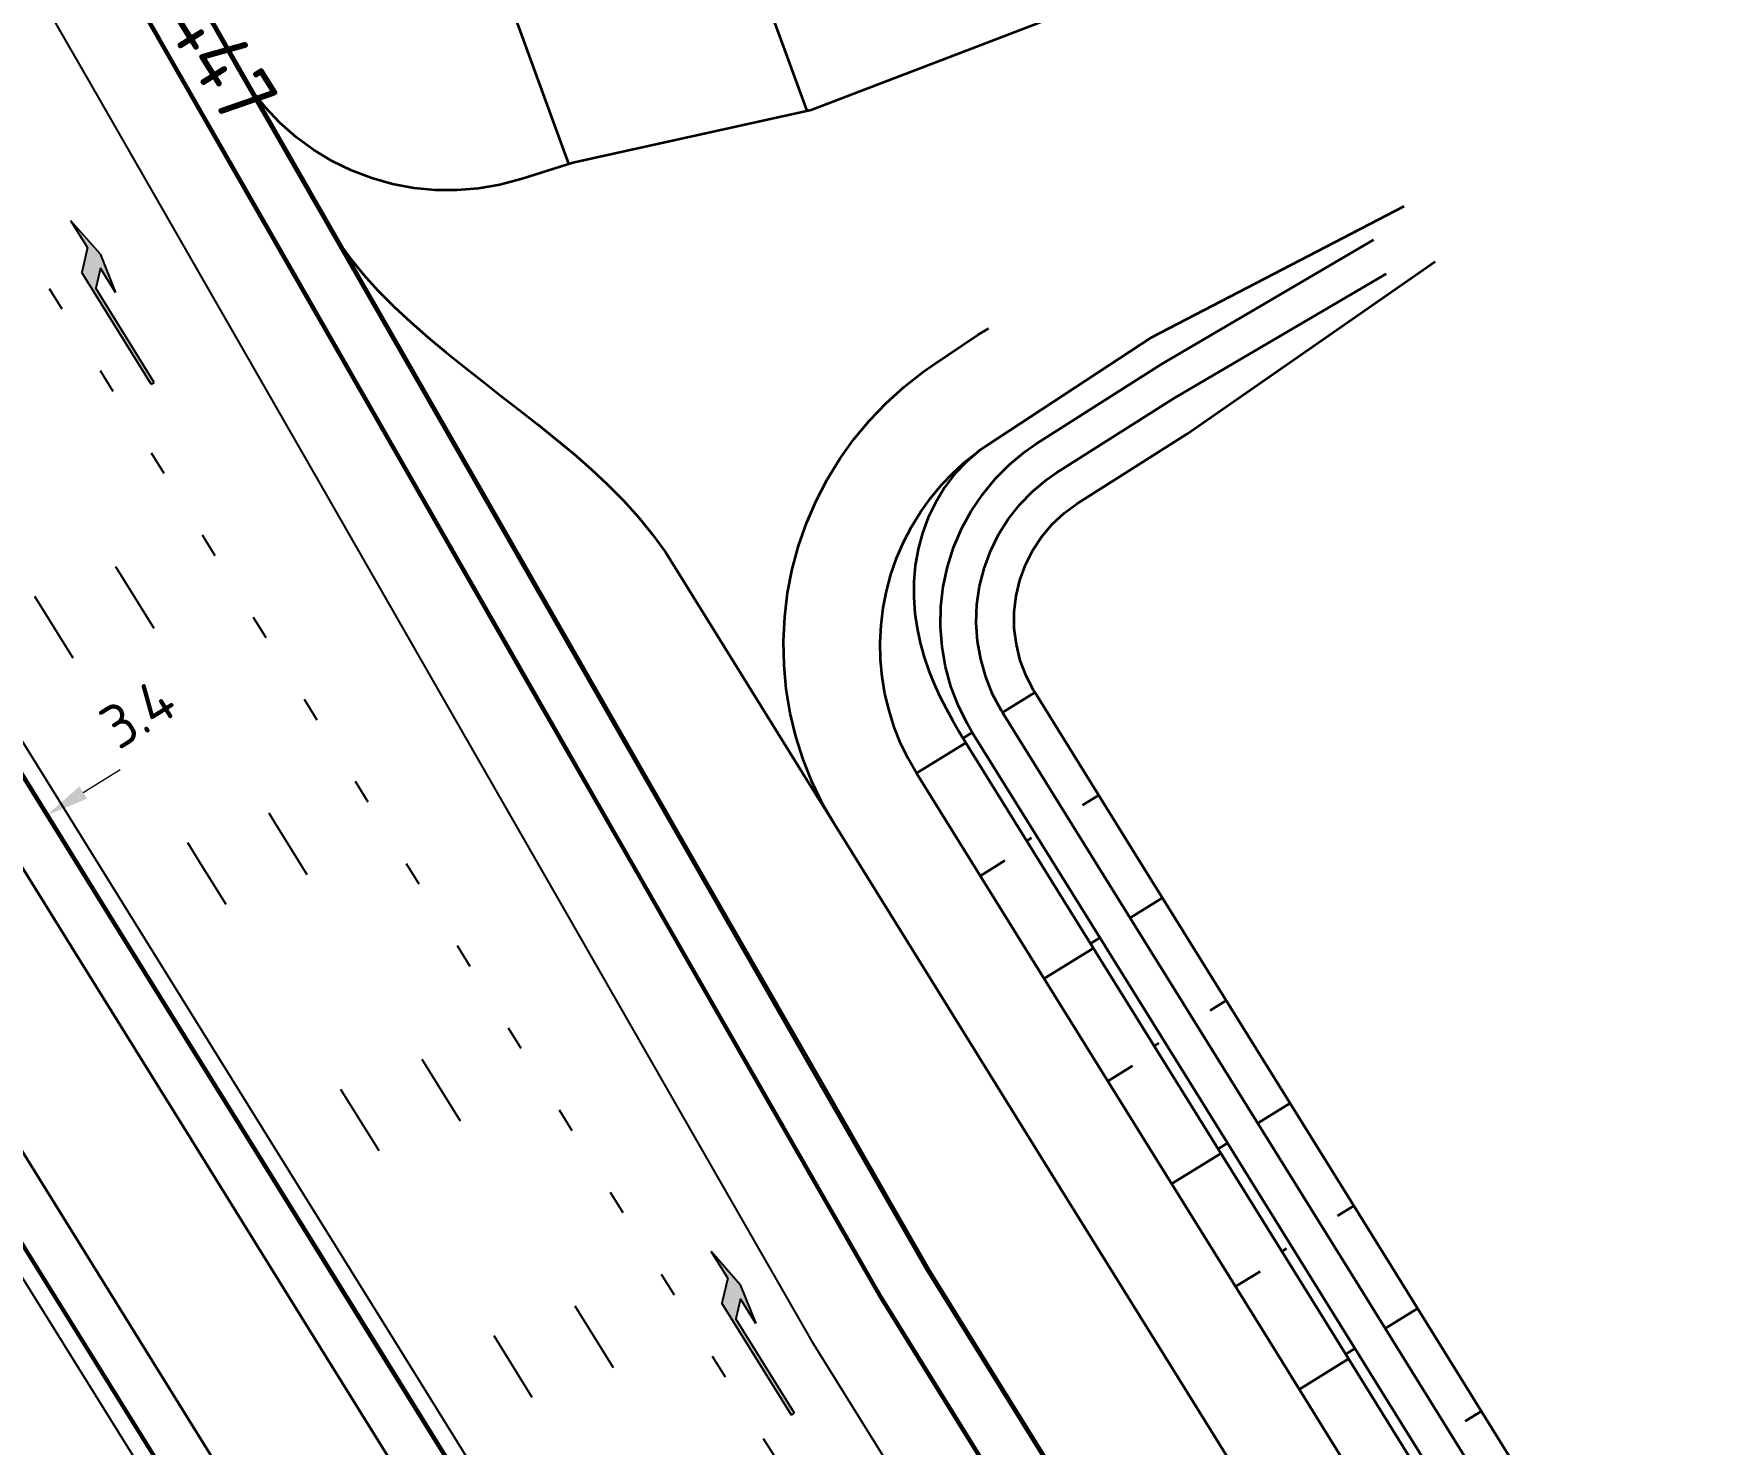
# Model space of a CAD drawing. Header units: metres. Extents: x 134219 to 139080, y 438661 to 444352.
# Drawn here: x 136140.1 to 136209.4, y 442021.1 to 442079.5 of the extents above; entities that cross this region are included whole.
import ezdxf

# ---------------------------------------------------------------- set-up
doc = ezdxf.new("R2010")
doc.units = ezdxf.units.M
doc.linetypes.add('13strp', pattern=[4, 1, -3])
doc.linetypes.add('39strp', pattern=[12, 3, -9])
doc.layers.get('DEFPOINTS').update_dxf_attribs({"color": 193})
for name, color, linetype, lineweight in [('N-WE-KL-ET_LS_OV_ARMATUUR-S', 7, 'Continuous', 25), ('N-WE-KL-ET_LS_OV_ARMATUUR-T18', 1, 'Continuous', 25), ('N-WE-KL-ET_LS_OV_KABEL-M', 7, 'Continuous', 18), ('Utd-geleiderail-nw', 8, 'glm a2ee v014$0$f2m40080', 35), ('Utd-ondergr-nw', 8, '13strp', 35)]:
    doc.layers.add(name, color=color, linetype=linetype, lineweight=lineweight)
doc.layers.add('N-WE-KL-ET_LS_OV_ARMATUUR-T25', color=2, linetype='Continuous')
doc.layers.add('Utd-weg-nw', color=8, linetype='Continuous')
doc.styles.add('ISO18', font='NLCS-ISO.ttf')
doc.styles.add('ISO25', font='NLCS-ISO.ttf')
doc.styles.add('NLCS-ISO', font='NLCS-ISO.ttf')
doc.styles.add('NLCS_18', font='NLCS-ISO.ttf', dxfattribs={"height": 1.8})
doc.linetypes.add('glm a2ee v014$0$f2m40080', pattern='A,2,-1,[160,RTW.shx,S=0.5,R=0,X=0,Y=0],-1', length=4)
doc.dimstyles.new('NLCS_t18_pijl_Dimension_l3_h1', dxfattribs={"dimtxt": 1.8, "dimasz": 1.8, "dimexe": 2, "dimexo": 2, "dimgap": 0.7, "dimtad": 1, "dimdec": 1, "dimzin": 0, "dimdsep": 46, "dimtxsty": 'NLCS_18', "dimcen": 2.5, "dimdle": 2, "dimclrd": 256, "dimclre": 256, "dimclrt": 256, "dimadec": 1, "dimazin": 0, "dimtfac": 1, "dimtdec": 1, "dimtofl": 0, "dimtmove": 1, "dimatfit": 0, "dimfxl": 0, "dimtolj": 1, "dimtzin": 0, "dimlwd": 18, "dimlwe": 18, "dimarcsym": 0})

# ---------------------------------------------------------------- blocks, each defined once
blk = doc.blocks.new('SKL-ET_OV_ARMATUUR_SPECIAAL_1x70W-SO (1)')
blk.add_hatch(color=256).paths.add_polyline_path([(-2.5, -2), (2.5, -2), (0, 0)])
for p, q in [((-2.5, 0), (-2.5, -2)), ((2.5, 0), (-2.5, 0)), ((-2.5, -2), (0, 0)), ((0, 0), (2.5, -2)), ((2.5, -2), (2.5, 0)), ((-2.5, -2), (2.5, -2))]:
    blk.add_line(p, q)
at = {"layer": 'N-WE-KL-ET_LS_OV_ARMATUUR-T18', "style": 'NLCS-ISO', "flags": 1}
for tag, p in [('TYPE_ARMATUUR', (0, -8.681)), ('VERMOGEN_LAMP', (0, -12.465)), ('SPIEGELSTAND', (0, -16.25)), ('POSITIE_ARMATUUR', (0, -20.034)), ('KABELAANSLUITNG', (0, -23.819)), ('VOEDINGSPUNT', (0, -31.388))]:
    blk.add_attdef(tag, p, '', height=1.8, dxfattribs=at)
at = {"layer": 'N-WE-KL-ET_LS_OV_ARMATUUR-T18', "style": 'NLCS-ISO'}
for tag, p in [('FASE-AANSLUITING', (0, -27.603)), ('GROEPSNUMMER', (0, -35.172))]:
    blk.add_attdef(tag, p, '', height=1.8, dxfattribs=at)
at = {"layer": 'N-WE-KL-ET_LS_OV_ARMATUUR-T25', "style": 'NLCS-ISO'}
for tag, p, height in [('MASTNUMMER', (0, 6.36), 2.5), ('TYPE_SYMBOOL', (0, 2.575), 2.25)]:
    blk.add_attdef(tag, p, '', height=height, dxfattribs=at)
blk = doc.blocks.new('*D206')
at = {"layer": 'DEFPOINTS', "color": 0, "transparency": 16777216}
for p in [(136140.647, 442047.1), (136137.738, 442045.294), (136137.738, 442045.294)]:
    blk.add_point(p, dxfattribs=at)
at = {"layer": 'N-WE-KL-ET_LS_OV_KABEL-M', "lineweight": 18, "transparency": 16777216}
for p, q in [((136140.647, 442047.1), (136139.592, 442048.8)), ((136137.738, 442045.294), (136136.683, 442046.993))]:
    blk.add_line(p, q, dxfattribs=at)
at = {"layer": 'N-WE-KL-ET_LS_OV_KABEL-M', "linetype": 'Continuous', "lineweight": 18, "transparency": 16777216}
for p, q in [((136142.176, 442048.05), (136143.705, 442048.999)), ((136136.208, 442044.345), (136134.679, 442043.395))]:
    blk.add_line(p, q, dxfattribs=at)
at = {"layer": 'N-WE-KL-ET_LS_OV_KABEL-M', "transparency": 16777216}
for points in [[(136142.018, 442048.305), (136142.334, 442047.795), (136140.647, 442047.1)], [(136136.05, 442044.599), (136136.367, 442044.09), (136137.738, 442045.294)]]:
    blk.add_solid(points, dxfattribs=at)
at = {"layer": 'N-WE-KL-ET_LS_OV_KABEL-M', "transparency": 16777216, "insert": (136144.433, 442051.335), "char_height": 1.8, "attachment_point": 5, "rotation": 31.83626, "style": 'NLCS_18'}
blk.add_mtext('\\A1;3.4', dxfattribs=at)
blk = doc.blocks.new('Dwm A2 aanvulling$0$pijlre_750')
blk.add_hatch(color=256).paths.add_polyline_path([(5.196, -0.375), (4, -0.375), (5.7, -0.675), (7.5, -0.375), (6.2, -0.375), (5.45, 0.375), (0, 0.375), (0, 0.225), (4.596, 0.225)])
for p, q in [((0, 0.375), (5.45, 0.375)), ((0, 0.375), (0, 0.225)), ((0, 0.225), (4.596, 0.225)), ((5.196, -0.375), (4.596, 0.225)), ((6.2, -0.375), (5.45, 0.375)), ((4, -0.375), (5.196, -0.375)), ((5.7, -0.675), (4, -0.375)), ((5.7, -0.675), (7.5, -0.375)), ((6.2, -0.375), (7.5, -0.375))]:
    blk.add_line(p, q)

msp = doc.modelspace()

# ---------------------------------------------------------------- linework, layer by layer
at = {"layer": 'Utd-geleiderail-nw', "linetype": 'Continuous', "flags": 128}
for points in [[(136182.399, 442019.867), (136177.144, 442028.329), (136172.187, 442036.975), (136167.209, 442045.655), (136162.231, 442054.335), (136157.254, 442063.015), (136152.276, 442071.695), (136147.299, 442080.376), (136145.835, 442082.927), (136141.632, 442090.258), (136137.343, 442097.736), (136132.366, 442106.416), (136127.369, 442115.131), (136122.073, 442123.66), (136116.798, 442132.156), (136111.523, 442140.651), (136106.248, 442149.147), (136100.446, 442158.492), (136096.105, 442166.376), (136091.282, 442175.136), (136088.87, 442179.516)], [(136052.618, 442177.26), (136071.536, 442142.901), (136073.12, 442140.349), (136078.395, 442131.853), (136083.67, 442123.358), (136088.945, 442114.862), (136094.22, 442106.366), (136099.495, 442097.871), (136104.77, 442089.375), (136110.045, 442080.88), (136115.32, 442072.384), (136120.595, 442063.888), (136125.87, 442055.393), (136131.145, 442046.897), (136136.419, 442038.402), (136141.694, 442029.906), (136146.969, 442021.41), (136152.244, 442012.915)], [(136057.531, 442173.859), (136076.823, 442146.139), (136078.388, 442143.619), (136083.662, 442135.124), (136088.937, 442126.628), (136094.212, 442118.132), (136099.487, 442109.637), (136104.762, 442101.141), (136110.037, 442092.646), (136115.312, 442084.15), (136120.587, 442075.654), (136125.862, 442067.159), (136131.137, 442058.663), (136136.412, 442050.168), (136141.687, 442041.672), (136146.962, 442033.176), (136152.237, 442024.681), (136157.512, 442016.185)]]:
    msp.add_lwpolyline(points, dxfattribs=at)
at = {"layer": 'Utd-ondergr-nw', "linetype": 'Continuous', "flags": 128}
for points in [[(136160.322, 442073.459), (136162.421, 442074.118), (136172.273, 442076.295), (136181.615, 442079.866), (136190.839, 442083.76), (136200.06, 442087.659), (136207.975, 442091.175), (136209.218, 442091.732), (136218.374, 442095.811), (136221.145, 442097.035), (136227.555, 442099.821), (136234.355, 442102.786), (136236.741, 442103.818), (136245.932, 442107.802), (136255.111, 442111.818), (136264.29, 442115.835), (136273.467, 442119.856), (136282.633, 442123.908), (136287.298, 442125.957)], [(136172.107, 442076.258), (136167.186, 442089.71)], [(136162.26, 442074.067), (136157.795, 442086.275)], [(136145.589, 442083.183), (136147.186, 442080.399), (136148.571, 442077.984), (136152.163, 442071.719), (136157.141, 442063.039), (136162.119, 442054.358), (136167.096, 442045.678), (136172.074, 442036.998), (136177.051, 442028.318), (136182.326, 442019.822)], [(136143.447, 442082.399), (136145.274, 442079.212), (136150.252, 442070.532), (136155.23, 442061.852), (136160.207, 442053.171), (136165.185, 442044.491), (136170.162, 442035.811), (136175.14, 442027.131), (136180.415, 442018.635)], [(136143.513, 442082.424), (136145.334, 442079.249), (136150.311, 442070.569), (136155.289, 442061.889), (136160.267, 442053.208), (136165.244, 442044.528), (136170.222, 442035.848), (136175.199, 442027.168), (136180.474, 442018.672)], [(136160.327, 442073.445), (136160.264, 442073.425), (136159.4, 442073.193), (136158.519, 442073.04), (136157.628, 442072.966), (136156.734, 442072.971), (136155.844, 442073.057), (136154.965, 442073.222), (136154.105, 442073.464), (136153.269, 442073.783), (136152.466, 442074.175), (136151.7, 442074.637), (136150.979, 442075.165), (136150.308, 442075.756), (136149.692, 442076.405), (136149.137, 442077.106), (136148.647, 442077.853), (136148.571, 442077.984)], [(136123.372, 442075.056), (136127.604, 442068.24), (136132.878, 442059.745), (136138.153, 442051.249), (136143.428, 442042.753), (136148.703, 442034.258), (136153.978, 442025.762), (136159.253, 442017.267)], [(136123.305, 442075.031), (136127.544, 442068.203), (136132.819, 442059.708), (136138.094, 442051.212), (136143.369, 442042.717), (136148.644, 442034.221), (136153.919, 442025.725), (136159.194, 442017.23)], [(136176.634, 442048.848), (136176.287, 442049.453), (136175.977, 442050.095), (136175.712, 442050.759), (136175.496, 442051.44), (136175.329, 442052.134), (136175.212, 442052.838), (136175.146, 442053.55), (136175.131, 442054.263), (136175.166, 442054.977), (136175.252, 442055.686), (136175.389, 442056.387), (136175.576, 442057.076), (136175.811, 442057.75), (136176.093, 442058.406), (136176.422, 442059.04), (136176.795, 442059.649), (136177.211, 442060.23), (136177.667, 442060.779), (136178.161, 442061.295), (136178.69, 442061.774), (136179.253, 442062.214), (136179.538, 442062.413), (136186.361, 442066.892), (136196.804, 442072.306)], [(136152.163, 442071.719), (136152.644, 442070.947), (136153.176, 442070.207), (136153.755, 442069.497), (136154.375, 442068.812), (136155.032, 442068.149), (136155.72, 442067.507), (136156.434, 442066.88), (136157.169, 442066.266), (136157.919, 442065.662), (136158.68, 442065.064), (136159.446, 442064.469), (136160.211, 442063.875), (136160.972, 442063.277), (136161.722, 442062.673), (136162.457, 442062.059), (136163.171, 442061.432), (136163.859, 442060.789), (136164.516, 442060.127), (136165.136, 442059.442), (136165.715, 442058.732), (136166.247, 442057.992), (136166.728, 442057.22), (136172.003, 442048.724), (136173.236, 442046.738), (136177.277, 442040.229), (136182.552, 442031.733), (136187.827, 442023.238), (136193.102, 442014.742)], [(136113.492, 442071.441), (136113.578, 442071.303), (136118.853, 442062.807), (136124.128, 442054.311), (136129.403, 442045.816), (136134.678, 442037.32), (136139.953, 442028.825), (136145.228, 442020.329)], [(136113.559, 442071.466), (136113.638, 442071.34), (136118.913, 442062.844), (136124.187, 442054.348), (136129.462, 442045.853), (136134.737, 442037.357), (136140.012, 442028.862), (136145.287, 442020.366)], [(136178.939, 442050.538), (136178.721, 442050.911), (136178.35, 442051.661), (136178.054, 442052.442), (136177.833, 442053.249), (136177.69, 442054.073), (136177.626, 442054.907), (136177.643, 442055.743), (136177.739, 442056.574), (136177.914, 442057.392), (136178.166, 442058.189), (136178.494, 442058.959), (136178.893, 442059.694), (136179.36, 442060.387), (136179.892, 442061.033), (136180.483, 442061.625), (136181.128, 442062.157), (136181.577, 442062.472), (136186.769, 442065.776), (136195.535, 442070.923)], [(136180.193, 442051.363), (136180.138, 442051.453), (136179.78, 442052.126), (136179.496, 442052.832), (136179.286, 442053.563), (136179.155, 442054.313), (136179.103, 442055.073), (136179.131, 442055.833), (136179.239, 442056.587), (136179.425, 442057.325), (136179.687, 442058.04), (136180.023, 442058.723), (136180.429, 442059.367), (136180.9, 442059.965), (136181.431, 442060.511), (136182.016, 442060.997), (136182.388, 442061.257), (136187.285, 442064.368), (136196.05, 442069.514)], [(136181.523, 442052.207), (136181.475, 442052.286), (136181.163, 442052.884), (136180.924, 442053.515), (136180.761, 442054.17), (136180.677, 442054.84), (136180.673, 442055.515), (136180.748, 442056.186), (136180.903, 442056.843), (136181.133, 442057.477), (136181.438, 442058.079), (136181.811, 442058.642), (136182.248, 442059.156), (136182.743, 442059.615), (136183.256, 442059.991), (136187.826, 442062.888), (136198.085, 442070.022)], [(136173.236, 442046.738), (136172.75, 442047.584), (136172.315, 442048.484), (136171.946, 442049.413), (136171.643, 442050.366), (136171.409, 442051.338), (136171.246, 442052.325), (136171.153, 442053.32), (136171.131, 442054.32), (136171.181, 442055.318), (136171.302, 442056.311), (136171.493, 442057.292), (136171.754, 442058.257), (136172.083, 442059.201), (136172.479, 442060.119), (136172.939, 442061.007), (136173.461, 442061.859), (136174.043, 442062.672), (136174.682, 442063.442), (136175.373, 442064.164), (136176.115, 442064.834), (136176.902, 442065.45), (136177.301, 442065.73), (136179.173, 442066.98), (136179.615, 442067.245)], [(136179.538, 442062.413), (136179.255, 442062.211), (136178.712, 442061.749), (136178.223, 442061.231), (136177.793, 442060.667), (136177.425, 442060.064), (136177.12, 442059.433), (136176.879, 442058.782), (136176.701, 442058.118), (136176.583, 442057.45), (136176.524, 442056.783), (136176.518, 442056.124), (136176.563, 442055.478), (136176.653, 442054.849), (136176.783, 442054.24), (136176.947, 442053.653), (136177.142, 442053.088), (136177.361, 442052.546), (136177.6, 442052.026), (136177.854, 442051.524), (136178.121, 442051.039), (136178.397, 442050.567), (136178.673, 442050.114), (136182.715, 442043.605), (136187.99, 442035.109), (136193.265, 442026.614), (136198.539, 442018.118)], [(136180.193, 442051.363), (136181.531, 442052.193)], [(136181.523, 442052.207), (136185.709, 442045.464), (136190.984, 442036.969), (136196.259, 442028.473), (136201.534, 442019.977), (136204.818, 442014.688)], [(136180.193, 442051.363), (136184.371, 442044.633), (136189.646, 442036.138), (136194.921, 442027.642), (136200.196, 442019.147)], [(136178.673, 442050.114), (136176.634, 442048.848)], [(136178.939, 442050.538), (136178.557, 442050.305)], [(136178.939, 442050.538), (136183.097, 442043.842), (136188.372, 442035.347), (136193.647, 442026.851), (136198.922, 442018.355)], [(136176.634, 442048.848), (136180.676, 442042.339), (136185.951, 442033.843), (136191.226, 442025.348), (136196.501, 442016.852)], [(136183.499, 442047.53), (136184.168, 442047.946)], [(136181.384, 442046.175), (136181.193, 442046.056)], [(136180.291, 442045.233), (136179.272, 442044.6)], [(136185.468, 442042.867), (136186.806, 442043.698)], [(136184.212, 442042.046), (136183.83, 442041.808)], [(136183.948, 442041.619), (136181.909, 442040.353)], [(136188.774, 442039.035), (136189.443, 442039.45)], [(136186.659, 442037.679), (136186.468, 442037.56)], [(136185.566, 442036.738), (136184.546, 442036.105)], [(136190.743, 442034.372), (136192.081, 442035.202)], [(136189.487, 442033.55), (136189.105, 442033.313)], [(136189.223, 442033.123), (136187.184, 442031.857)], [(136194.049, 442030.539), (136194.718, 442030.955)], [(136191.934, 442029.184), (136191.742, 442029.065)], [(136190.841, 442028.242), (136189.821, 442027.609)], [(136196.018, 442025.876), (136197.356, 442026.707)], [(136194.498, 442024.627), (136192.459, 442023.361)], [(136194.762, 442025.054), (136194.38, 442024.817)], [(136199.324, 442022.044), (136199.993, 442022.459)]]:
    msp.add_lwpolyline(points, dxfattribs=at)
at = {"layer": 'Utd-weg-nw', "linetype": 'Continuous', "flags": 128}
for points in [[(136140.256, 442081.232), (136142.428, 442077.445), (136147.406, 442068.765), (136152.384, 442060.085), (136157.361, 442051.404), (136162.339, 442042.724), (136167.316, 442034.044), (136172.294, 442025.364), (136177.569, 442016.868)], [(136124.043, 442075.301), (136128.198, 442068.609), (136133.473, 442060.114), (136138.748, 442051.618), (136144.023, 442043.123), (136149.298, 442034.627), (136154.573, 442026.132), (136159.848, 442017.636)], [(136112.821, 442071.196), (136112.983, 442070.933), (136118.258, 442062.438), (136123.533, 442053.942), (136128.808, 442045.447), (136134.083, 442036.951), (136139.358, 442028.455), (136144.633, 442019.96)]]:
    msp.add_lwpolyline(points, dxfattribs=at)
at = {"layer": 'Utd-weg-nw', "linetype": '13strp', "flags": 128}
msp.add_lwpolyline([(136134.427, 442079.1), (136137.395, 442074.32), (136142.67, 442065.824), (136147.945, 442057.328), (136153.22, 442048.833), (136158.494, 442040.337), (136163.769, 442031.842), (136169.044, 442023.346), (136174.319, 442014.85), (136179.594, 442006.355), (136184.869, 441997.859), (136190.144, 441989.364), (136195.419, 441980.868), (136200.694, 441972.372), (136205.969, 441963.877), (136211.244, 441955.381), (136216.519, 441946.886), (136221.794, 441938.39), (136227.069, 441929.895), (136232.344, 441921.399), (136237.618, 441912.903), (136242.893, 441904.408), (136248.168, 441895.912), (136253.443, 441887.417), (136258.718, 441878.921), (136263.993, 441870.425), (136269.268, 441861.93), (136274.543, 441853.434), (136279.818, 441844.939), (136285.093, 441836.443), (136290.368, 441827.947), (136295.643, 441819.452), (136300.918, 441810.956), (136306.193, 441802.461), (136311.468, 441793.965), (136316.743, 441785.469), (136322.017, 441776.974), (136327.292, 441768.478), (136332.567, 441759.983), (136337.842, 441751.487), (136343.117, 441742.992), (136348.392, 441734.496), (136353.667, 441726), (136358.942, 441717.505), (136364.217, 441709.009), (136369.492, 441700.514), (136374.767, 441692.018), (136380.042, 441683.522), (136385.317, 441675.027), (136390.592, 441666.531), (136395.867, 441658.036), (136401.141, 441649.54), (136406.416, 441641.044), (136411.691, 441632.549), (136416.966, 441624.053), (136422.241, 441615.558), (136427.516, 441607.062), (136432.791, 441598.567)], dxfattribs=at)
at = {"layer": 'Utd-weg-nw', "linetype": '39strp', "flags": 128}
for points in [[(136130.854, 442077.793), (136134.23, 442072.355), (136139.505, 442063.859), (136144.78, 442055.363), (136150.055, 442046.868), (136155.33, 442038.372), (136160.605, 442029.877), (136165.88, 442021.381), (136171.155, 442012.886), (136176.43, 442004.39), (136181.705, 441995.894), (136186.979, 441987.399), (136192.254, 441978.903), (136197.529, 441970.408), (136202.804, 441961.912), (136208.079, 441953.416), (136213.354, 441944.921), (136218.629, 441936.425), (136223.904, 441927.93), (136229.179, 441919.434), (136234.454, 441910.938), (136239.729, 441902.443), (136245.004, 441893.947), (136250.279, 441885.452), (136255.554, 441876.956), (136260.829, 441868.46), (136266.103, 441859.965), (136271.378, 441851.469), (136276.653, 441842.974), (136281.928, 441834.478), (136287.203, 441825.983), (136292.478, 441817.487), (136297.753, 441808.991), (136303.028, 441800.496), (136308.303, 441792), (136313.578, 441783.505), (136318.853, 441775.009), (136324.128, 441766.513), (136329.403, 441758.018), (136334.678, 441749.522), (136339.953, 441741.027), (136345.228, 441732.531), (136350.502, 441724.035), (136355.777, 441715.54), (136361.052, 441707.044), (136366.327, 441698.549), (136371.602, 441690.053), (136376.877, 441681.557), (136382.152, 441673.062), (136387.427, 441664.566), (136392.702, 441656.071), (136397.977, 441647.575), (136403.252, 441639.08), (136408.527, 441630.584), (136413.802, 441622.088), (136419.077, 441613.593), (136424.352, 441605.097), (136429.626, 441596.602)], [(136127.496, 442076.564), (136131.257, 442070.508), (136136.532, 442062.013), (136141.807, 442053.517), (136147.081, 442045.022), (136152.356, 442036.526), (136157.631, 442028.03), (136162.906, 442019.535), (136168.181, 442011.039), (136173.456, 442002.544), (136178.731, 441994.048), (136184.006, 441985.553), (136189.281, 441977.057), (136194.556, 441968.561), (136199.831, 441960.066), (136205.106, 441951.57), (136210.381, 441943.075), (136215.656, 441934.579), (136220.931, 441926.083), (136226.205, 441917.588), (136231.48, 441909.092), (136236.755, 441900.597), (136242.03, 441892.101), (136247.305, 441883.605), (136252.58, 441875.11), (136257.855, 441866.614), (136263.13, 441858.119), (136268.405, 441849.623), (136273.68, 441841.127), (136278.955, 441832.632), (136284.23, 441824.136), (136289.505, 441815.641), (136294.78, 441807.145), (136300.055, 441798.65), (136305.33, 441790.154), (136310.604, 441781.658), (136315.879, 441773.163), (136321.154, 441764.667), (136326.429, 441756.172), (136331.704, 441747.676), (136336.979, 441739.18), (136342.254, 441730.685), (136347.529, 441722.189), (136352.804, 441713.694), (136358.079, 441705.198), (136363.354, 441696.702), (136368.629, 441688.207), (136373.904, 441679.711), (136379.179, 441671.216), (136384.454, 441662.72), (136389.728, 441654.224), (136395.003, 441645.729), (136400.278, 441637.233), (136405.553, 441628.738), (136410.828, 441620.242), (136416.103, 441611.747), (136421.378, 441603.251), (136426.653, 441594.755)]]:
    msp.add_lwpolyline(points, dxfattribs=at)

# ---------------------------------------------------------------- block references
at = {"layer": 'N-WE-KL-ET_LS_OV_ARMATUUR-S'}
ref = msp.add_blockref('SKL-ET_OV_ARMATUUR_SPECIAAL_1x70W-SO (1)', (136141.767, 442085.47), dxfattribs=dict(at, xscale=-1, rotation=119.8317241694557))
ref.add_attrib('MASTNUMMER', '3447', (136144.564, 442081.337), dxfattribs={"layer": 'N-WE-KL-ET_LS_OV_ARMATUUR-T25', "height": 2.5, "rotation": 302.03793, "style": 'ISO25'})
ref.add_attrib('FASE-AANSLUITING_1', 'L1', (136138.081, 442084.985), dxfattribs={"layer": 'N-WE-KL-ET_LS_OV_ARMATUUR-T18', "height": 1.8, "rotation": 302.03793, "style": 'ISO18'})
ref.add_attrib('GROEPSNUMMER', 'G-4', (136135.036, 442084.915), dxfattribs={"layer": 'N-WE-KL-ET_LS_OV_ARMATUUR-T18', "height": 1.8, "rotation": 302.03793, "style": 'ISO18'})
at = {"layer": 'Utd-weg-nw', "linetype": 'Continuous', "rotation": 121.8350477341934}
for p in [(136145.302, 442065.138), (136171.779, 442022.492)]:
    msp.add_blockref('Dwm A2 aanvulling$0$pijlre_750', p, dxfattribs=at)

# ---------------------------------------------------------------- dimensions: what is measured, and where the dimension line sits
at = {"layer": 'N-WE-KL-ET_LS_OV_KABEL-M'}
dim = msp.add_linear_dim(base=(136137.738, 442045.294), p1=(136140.647, 442047.1), p2=(136137.738, 442045.294), angle=211.83626, dimstyle='NLCS_t18_pijl_Dimension_l3_h1', dxfattribs=at)
dim.commit()
dim.dimension.update_dxf_attribs({"geometry": '*D206', "text_midpoint": (136145.277, 442049.975), "dimtype": 161})

doc.saveas('drawing.dxf')
